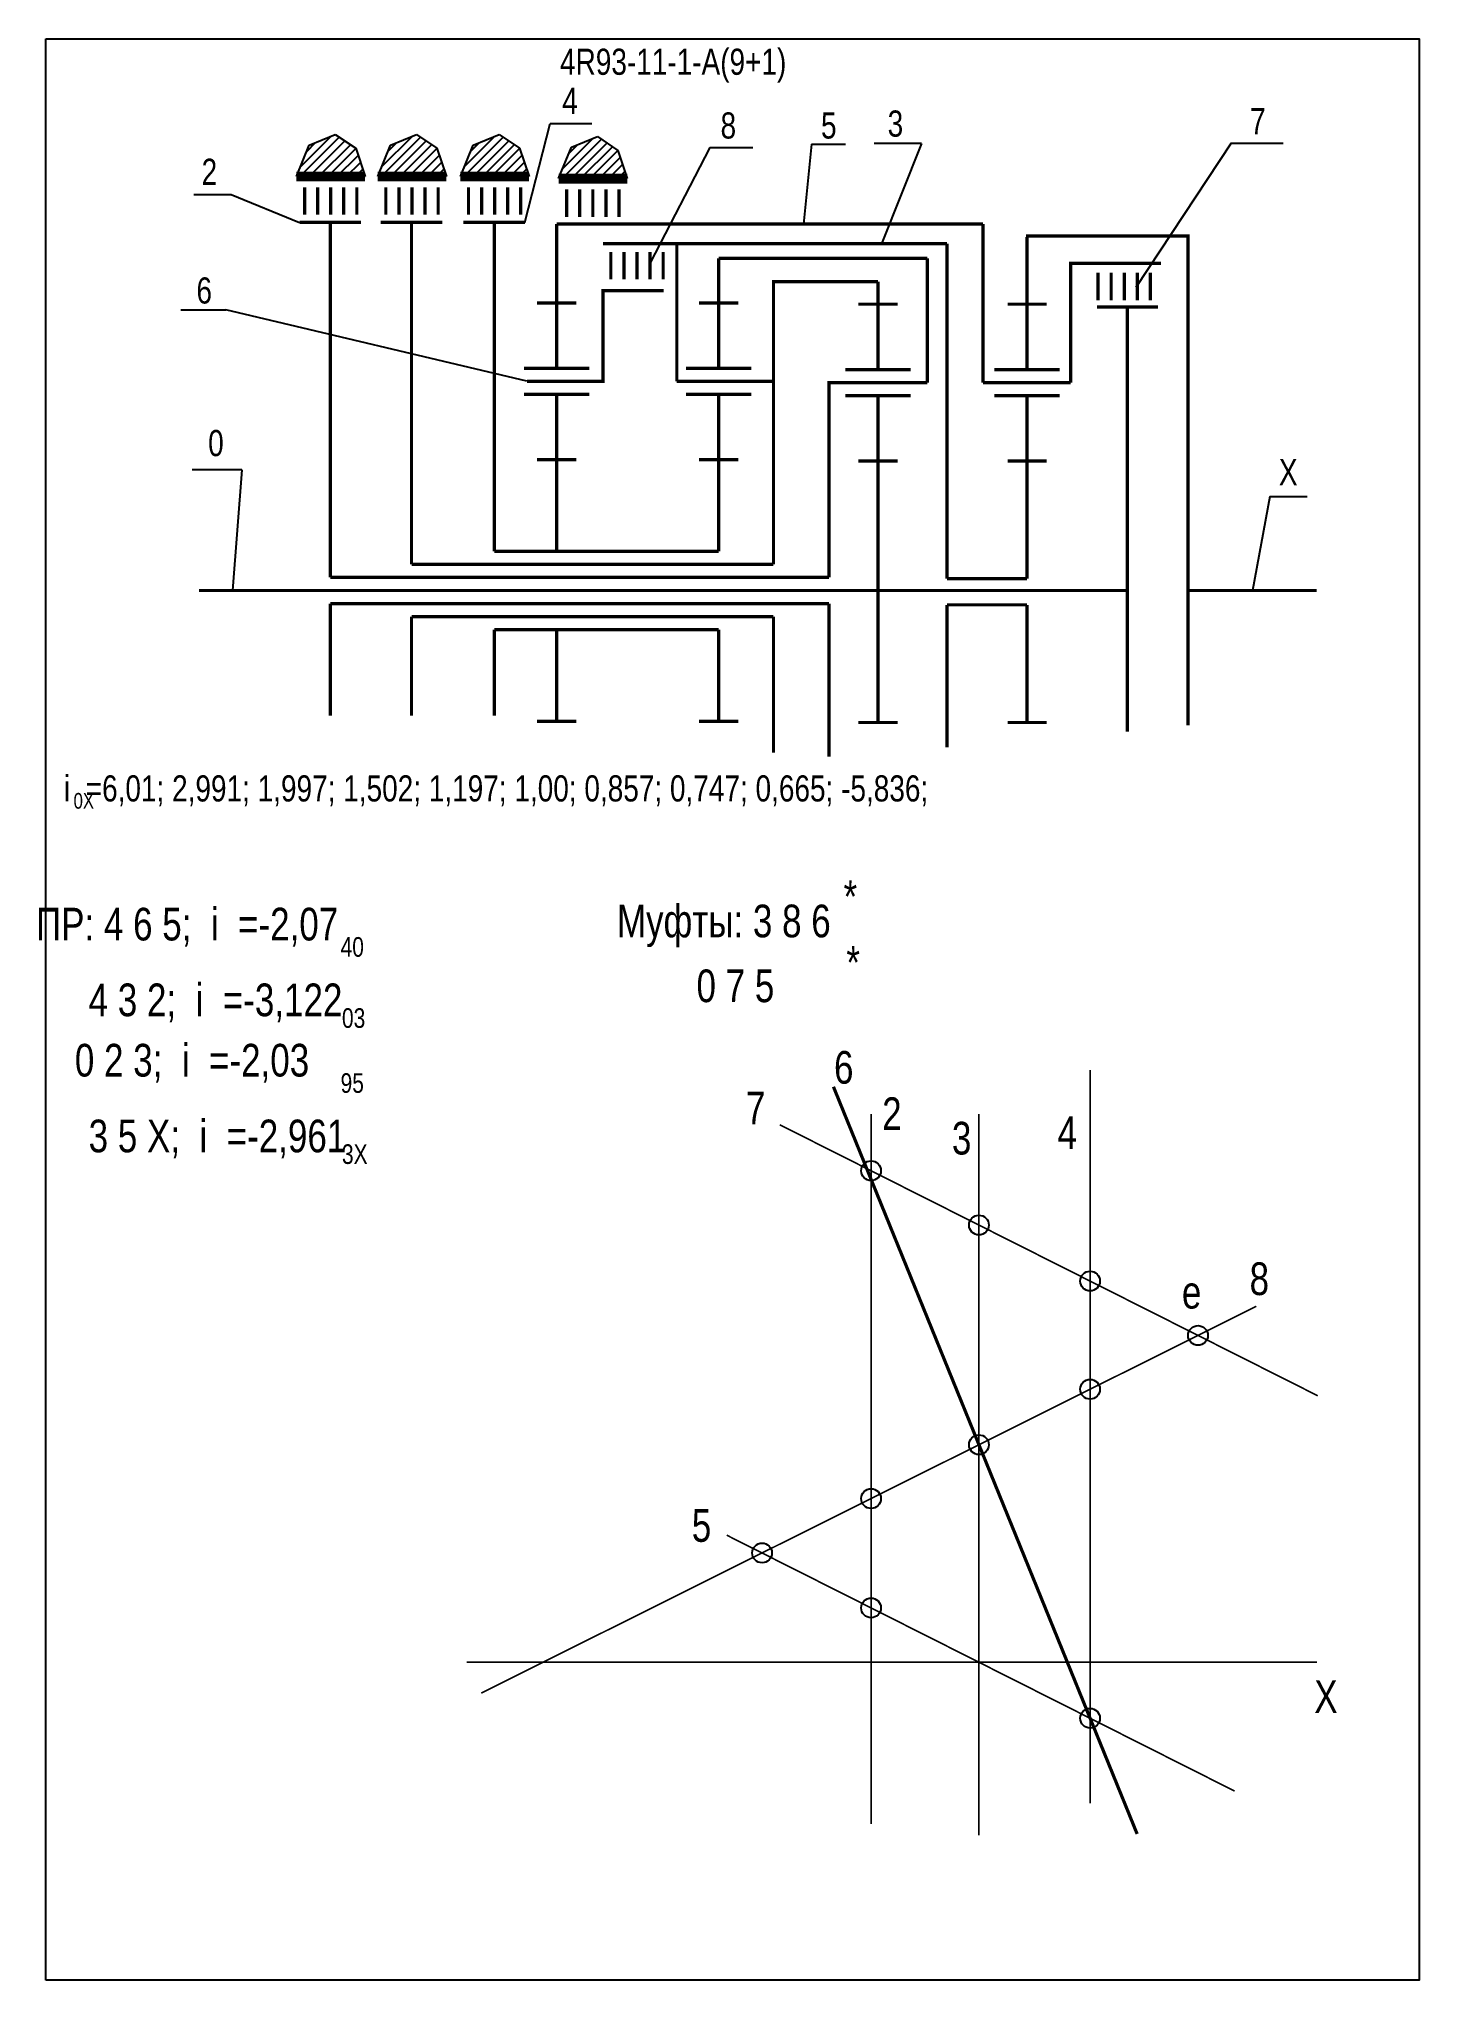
# Model space of a CAD drawing. Extents: x -354 to -142, y 153 to 450.
import ezdxf

# ---------------------------------------------------------------- set-up
doc = ezdxf.new("R2010")
doc.units = 0
doc.header["$LTSCALE"] = 15
doc.linetypes.add('DASHED', pattern=[0.75, 0.5, -0.25])
doc.layers.get('DEFPOINTS').update_dxf_attribs({"linetype": 'CONTINUOUS'})
doc.layers.add('DIM', color=92, linetype='CONTINUOUS')
doc.layers.add('MAIN', color=5, linetype='CONTINUOUS')
doc.styles.add('AMK', font='amk.shx', dxfattribs={"width": 0.8})

msp = doc.modelspace()

# ---------------------------------------------------------------- hatches: boundary and pattern name
at = {"layer": 'DIM'}
h = msp.add_hatch(dxfattribs=at)
h.set_pattern_fill('_USER', color=0, angle=45, style=0, pattern_type=0)
h.set_pattern_definition([(45, (-61.8689, 3.097), (-0.7071068, 0.7071068), [])])
h.paths.add_polyline_path([(-312.16, 433.62), (-314.11, 428.8), (-303.61, 428.8), (-305.06, 433.12), (-308.18, 435.23)])
h = msp.add_hatch(dxfattribs=at)
h.set_pattern_fill('_USER', color=0, angle=45, style=0, pattern_type=0)
h.set_pattern_definition([(45, (-49.4477, 3.097), (-0.7071068, 0.7071068), [])])
h.paths.add_polyline_path([(-299.74, 433.62), (-301.69, 428.8), (-291.19, 428.8), (-292.64, 433.12), (-295.76, 435.23)])
h = msp.add_hatch(dxfattribs=at)
h.set_pattern_fill('_USER', color=0, angle=45, style=0, pattern_type=0)
h.set_pattern_definition([(45, (-36.8054, 3.097), (-0.7071068, 0.7071068), [])])
h.paths.add_polyline_path([(-287.1, 433.62), (-289.05, 428.8), (-278.55, 428.8), (-280, 433.12), (-283.11, 435.23)])
h = msp.add_hatch(dxfattribs=at)
h.set_pattern_fill('_USER', color=0, angle=45, style=0, pattern_type=0)
h.set_pattern_definition([(45, (-21.7848, 2.7792), (-0.7071068, 0.7071068), [])])
h.paths.add_polyline_path([(-272.08, 433.3), (-274.02, 428.48), (-263.53, 428.48), (-264.98, 432.8), (-268.09, 434.92)])

# ---------------------------------------------------------------- linework, layer by layer
at = {"layer": 'DEFPOINTS', "const_width": 0.25}
for points in [[(-192.75, 179.91), (-192.75, 292.12)], [(-226.25, 176.76), (-226.25, 285.4)], [(-209.75, 175), (-209.75, 285.36)], [(-157.93, 242.27), (-240.2, 283.73)], [(-285.87, 196.78), (-167.33, 255.96)], [(-170.64, 181.79), (-248.31, 220.94)], [(-288.07, 201.5), (-158.07, 201.5)]]:
    msp.add_lwpolyline(points, dxfattribs=at)
at = {"layer": 'DEFPOINTS'}
for centre in [(-226.25, 276.7), (-209.75, 268.39), (-192.75, 259.82), (-176.25, 251.5), (-192.75, 243.27), (-209.75, 234.78), (-226.25, 226.54), (-242.92, 218.22), (-226.25, 209.82), (-192.75, 192.94)]:
    msp.add_circle(centre, 1.51, dxfattribs=at)
at = {"layer": 'DIM', "color": 0}
for p, q in [((-279.17, 421.78), (-275.3, 436.91)), ((-275.3, 436.91), (-268.94, 436.91)), ((-312.16, 433.62), (-308.18, 435.23)), ((-308.18, 435.23), (-305.06, 433.12)), ((-299.74, 433.62), (-295.76, 435.23)), ((-295.76, 435.23), (-292.64, 433.12)), ((-287.1, 433.62), (-283.11, 435.23)), ((-283.11, 435.23), (-280, 433.12)), ((-272.08, 433.3), (-268.09, 434.92)), ((-268.09, 434.92), (-264.98, 432.8)), ((-235.36, 433.77), (-236.56, 421.52)), ((-235.36, 433.77), (-230.18, 433.77)), ((-218.52, 433.86), (-225.78, 433.86)), ((-218.52, 433.86), (-224.67, 418.52)), ((-171.18, 433.88), (-185.77, 411.84)), ((-171.18, 433.88), (-163.23, 433.88)), ((-314.11, 428.8), (-312.16, 433.62)), ((-305.06, 433.12), (-303.61, 428.8)), ((-301.69, 428.8), (-299.74, 433.62)), ((-292.64, 433.12), (-291.19, 428.8)), ((-289.05, 428.8), (-287.1, 433.62)), ((-280, 433.12), (-278.55, 428.8)), ((-274.02, 428.48), (-272.08, 433.3)), ((-264.98, 432.8), (-263.53, 428.48)), ((-250.91, 433.22), (-260.04, 415.6)), ((-250.91, 433.22), (-244.35, 433.22)), ((-329.83, 426.05), (-324.09, 426.05)), ((-324.09, 426.05), (-313.64, 421.78)), ((-331.82, 408.43), (-324.91, 408.43)), ((-278.87, 397.47), (-324.91, 408.43)), ((-322.46, 383.95), (-330.06, 383.95)), ((-322.46, 383.95), (-323.89, 365.47)), ((-165.27, 379.85), (-167.92, 365.47)), ((-165.27, 379.85), (-159.54, 379.85))]:
    msp.add_line(p, q, dxfattribs=at)
at = {"layer": 'DIM', "color": 0, "const_width": 0.5}
for points in [[(-308.94, 367.47), (-308.94, 421.78)], [(-296.52, 369.47), (-296.52, 421.78)], [(-283.87, 371.47), (-283.87, 421.78)], [(-209.14, 397.27), (-209.14, 421.52)], [(-202.54, 419.69), (-177.78, 419.69), (-177.78, 344.82)], [(-256.24, 418.52), (-267.25, 418.52)], [(-255.95, 397.47), (-255.95, 418.52)], [(-249.54, 416.29), (-217.63, 416.29)], [(-217.63, 416.29), (-217.63, 397.27)], [(-214.63, 418.52), (-214.63, 367.27)], [(-241.17, 397.47), (-241.17, 412.71), (-225.2, 412.71)], [(-195.71, 397.27), (-195.71, 415.54), (-181.93, 415.54)], [(-269.33, 397.47), (-267.25, 397.47), (-267.25, 411.35), (-257.95, 411.35)], [(-191.7, 408.83), (-182.38, 408.83)], [(-187.04, 408.83), (-187.04, 343.89)], [(-241.17, 397.47), (-241.17, 369.47)], [(-230.34, 397.27), (-232.66, 397.27), (-232.66, 367.47)], [(-283.87, 371.47), (-249.54, 371.47)], [(-296.52, 369.47), (-241.17, 369.47)], [(-329.01, 365.47), (-187.04, 365.47)], [(-308.94, 367.47), (-266.65, 367.47)], [(-274.95, 367.47), (-232.66, 367.47)], [(-214.63, 367.27), (-202.38, 367.27)], [(-177.78, 365.47), (-158.08, 365.47)], [(-308.94, 363.47), (-266.65, 363.47)], [(-308.94, 346.33), (-308.94, 363.47)], [(-274.95, 363.47), (-232.66, 363.47)], [(-232.66, 363.47), (-232.66, 340.06)], [(-214.63, 363.27), (-202.38, 363.27)], [(-214.63, 363.27), (-214.63, 341.46)], [(-296.52, 361.47), (-241.17, 361.47)], [(-296.52, 346.33), (-296.52, 361.47)], [(-283.87, 346.33), (-283.87, 359.47)], [(-283.87, 359.47), (-249.54, 359.47)], [(-241.17, 361.47), (-241.17, 340.65)]]:
    msp.add_lwpolyline(points, dxfattribs=at)
at = {"layer": 'DIM', "color": 0}
for points in [[(-292.23, 367.47, 0.5, 0.5, 0), (-274.33, 367.47, 0.5, 0.5, 0)], [(-292.23, 365.47, 0.5, 0.5, 0), (-274.33, 365.47, 0.5, 0.5, 0)]]:
    msp.add_lwpolyline(points, format="xyseb", dxfattribs=at)
at = {"layer": 'DIM', "color": 0, "linetype": 'DASHED', "const_width": 0.5}
msp.add_lwpolyline([(-185.56, 175.24), (-232, 289.55)], dxfattribs=at)
at = {"layer": 'MAIN'}
for points in [[(-352.43, 152.87), (-352.43, 449.87)], [(-352.43, 449.87), (-142.43, 449.87), (-142.43, 152.87), (-352.43, 152.87)]]:
    msp.add_lwpolyline(points, dxfattribs=at)
at = {"layer": 'MAIN', "color": 0}
for points, const_width in [([(-314.11, 428.8), (-303.61, 428.8)], 1.5), ([(-301.69, 428.8), (-291.19, 428.8)], 1.5), ([(-289.05, 428.8), (-278.55, 428.8)], 1.5), ([(-274.02, 428.48), (-263.53, 428.48)], 1.5), ([(-304.88, 427.15), (-304.88, 422.95)], 0.5), ([(-292.45, 427.15), (-292.45, 422.95)], 0.5), ([(-279.81, 427.15), (-279.81, 422.95)], 0.5), ([(-264.79, 426.83), (-264.79, 422.63)], 0.5), ([(-313.64, 421.78), (-304.23, 421.78)], 0.5), ([(-301.22, 421.78), (-291.81, 421.78)], 0.5), ([(-288.58, 421.78), (-279.17, 421.78)], 0.5), ([(-274.33, 409.47), (-274.33, 421.52)], 0.5), ([(-274.33, 421.52), (-209.14, 421.52)], 0.5), ([(-202.38, 399.27), (-202.38, 419.53)], 0.5), ([(-258.04, 417.27), (-258.04, 413.07)], 0.5), ([(-256.24, 418.52), (-214.63, 418.52)], 0.5), ([(-249.54, 409.47), (-249.54, 416.29)], 0.5), ([(-225.2, 409.27), (-225.2, 412.71)], 0.5), ([(-183.53, 414.08), (-183.53, 409.88)], 0.5), ([(-274.33, 409.47), (-277.33, 409.47)], 0.5), ([(-274.33, 399.47), (-274.33, 409.47)], 0.5), ([(-274.33, 409.47), (-271.33, 409.47)], 0.5), ([(-249.54, 409.47), (-252.54, 409.47)], 0.5), ([(-249.54, 399.47), (-249.54, 409.47)], 0.5), ([(-249.54, 409.47), (-246.54, 409.47)], 0.5), ([(-225.2, 409.27), (-228.2, 409.27)], 0.5), ([(-225.2, 399.27), (-225.2, 409.27)], 0.5), ([(-225.2, 409.27), (-222.2, 409.27)], 0.5), ([(-202.38, 409.27), (-205.38, 409.27)], 0.5), ([(-202.38, 409.27), (-199.38, 409.27)], 0.5), ([(-274.33, 395.47), (-279.33, 395.47)], 0.5), ([(-269.33, 397.47), (-278.87, 397.47)], 0.5), ([(-274.33, 385.47), (-274.33, 395.47), (-269.33, 395.47)], 0.5), ([(-241.17, 397.47), (-255.95, 397.47)], 0.5), ([(-249.54, 395.47), (-254.54, 395.47)], 0.5), ([(-249.54, 385.47), (-249.54, 395.47), (-244.54, 395.47)], 0.5), ([(-217.63, 397.27), (-230.34, 397.27)], 0.5), ([(-225.2, 395.27), (-230.2, 395.27)], 0.5), ([(-225.2, 385.27), (-225.2, 395.27), (-220.2, 395.27)], 0.5), ([(-195.71, 397.27), (-209.14, 397.27)], 0.5), ([(-202.38, 395.27), (-207.38, 395.27)], 0.5), ([(-202.38, 385.27), (-202.38, 395.27), (-197.38, 395.27)], 0.5), ([(-274.33, 385.47), (-277.33, 385.47)], 0.5), ([(-274.33, 371.47), (-274.33, 385.47)], 0.5), ([(-274.33, 385.47), (-271.33, 385.47)], 0.5), ([(-249.54, 385.47), (-252.54, 385.47)], 0.5), ([(-249.54, 371.47), (-249.54, 385.47)], 0.5), ([(-249.54, 385.47), (-246.54, 385.47)], 0.5), ([(-225.2, 385.27), (-228.2, 385.27)], 0.5), ([(-225.2, 365.47), (-225.2, 385.27)], 0.5), ([(-225.2, 385.27), (-222.2, 385.27)], 0.5), ([(-202.38, 385.27), (-205.38, 385.27)], 0.5), ([(-202.38, 367.27), (-202.38, 385.27)], 0.5), ([(-202.38, 385.27), (-199.38, 385.27)], 0.5), ([(-225.2, 365.47), (-225.2, 345.27)], 0.5), ([(-202.38, 363.27), (-202.38, 345.27)], 0.5), ([(-274.33, 359.47), (-274.33, 345.47)], 0.5), ([(-249.54, 359.47), (-249.54, 345.47)], 0.5), ([(-274.33, 345.47), (-277.33, 345.47)], 0.5), ([(-274.33, 345.47), (-271.33, 345.47)], 0.5), ([(-249.54, 345.47), (-252.54, 345.47)], 0.5), ([(-249.54, 345.47), (-246.54, 345.47)], 0.5), ([(-225.2, 345.27), (-228.2, 345.27)], 0.5), ([(-225.2, 345.27), (-222.2, 345.27)], 0.5), ([(-202.38, 345.27), (-205.38, 345.27)], 0.5), ([(-202.38, 345.27), (-199.38, 345.27)], 0.5)]:
    msp.add_lwpolyline(points, dxfattribs=dict(at, const_width=const_width))
for points in [[(-312.88, 427.15, 0.5, 0.5, 0), (-312.88, 422.95, 0.5, 0.5, 0)], [(-310.88, 427.15, 0.5, 0.5, 0), (-310.88, 422.95, 0.5, 0.5, 0)], [(-308.88, 427.15, 0.5, 0.5, 0), (-308.88, 422.95, 0.5, 0.5, 0)], [(-306.88, 427.15, 0.5, 0.5, 0), (-306.88, 422.95, 0.5, 0.5, 0)], [(-300.45, 427.15, 0.5, 0.5, 0), (-300.45, 422.95, 0.5, 0.5, 0)], [(-298.45, 427.15, 0.5, 0.5, 0), (-298.45, 422.95, 0.5, 0.5, 0)], [(-296.45, 427.15, 0.5, 0.5, 0), (-296.45, 422.95, 0.5, 0.5, 0)], [(-294.45, 427.15, 0.5, 0.5, 0), (-294.45, 422.95, 0.5, 0.5, 0)], [(-287.81, 427.15, 0.5, 0.5, 0), (-287.81, 422.95, 0.5, 0.5, 0)], [(-285.81, 427.15, 0.5, 0.5, 0), (-285.81, 422.95, 0.5, 0.5, 0)], [(-283.81, 427.15, 0.5, 0.5, 0), (-283.81, 422.95, 0.5, 0.5, 0)], [(-281.81, 427.15, 0.5, 0.5, 0), (-281.81, 422.95, 0.5, 0.5, 0)], [(-272.79, 426.83, 0.5, 0.5, 0), (-272.79, 422.63, 0.5, 0.5, 0)], [(-270.79, 426.83, 0.5, 0.5, 0), (-270.79, 422.63, 0.5, 0.5, 0)], [(-268.79, 426.83, 0.5, 0.5, 0), (-268.79, 422.63, 0.5, 0.5, 0)], [(-266.79, 426.83, 0.5, 0.5, 0), (-266.79, 422.63, 0.5, 0.5, 0)], [(-266.04, 417.27, 0.5, 0.5, 0), (-266.04, 413.07, 0.5, 0.5, 0)], [(-264.04, 417.27, 0.5, 0.5, 0), (-264.04, 413.07, 0.5, 0.5, 0)], [(-262.04, 417.27, 0.5, 0.5, 0), (-262.04, 413.07, 0.5, 0.5, 0)], [(-260.04, 417.27, 0.5, 0.5, 0), (-260.04, 413.07, 0.5, 0.5, 0)], [(-191.53, 414.08, 0.5, 0.5, 0), (-191.53, 409.88, 0.5, 0.5, 0)], [(-189.53, 414.08, 0.5, 0.5, 0), (-189.53, 409.88, 0.5, 0.5, 0)], [(-187.53, 414.08, 0.5, 0.5, 0), (-187.53, 409.88, 0.5, 0.5, 0)], [(-185.53, 414.08, 0.5, 0.5, 0), (-185.53, 409.88, 0.5, 0.5, 0)], [(-269.33, 399.47, 0.5, 0.5, 0), (-279.33, 399.47, 0.5, 0.5, 0)], [(-244.54, 399.47, 0.5, 0.5, 0), (-254.54, 399.47, 0.5, 0.5, 0)], [(-220.2, 399.27, 0.5, 0.5, 0), (-230.2, 399.27, 0.5, 0.5, 0)], [(-197.38, 399.27, 0.5, 0.5, 0), (-207.38, 399.27, 0.5, 0.5, 0)]]:
    msp.add_lwpolyline(points, format="xyseb", dxfattribs=at)

# ---------------------------------------------------------------- texts
at = {"layer": 'DIM', "color": 0, "style": 'AMK', "width": 0.8}
for s, height, p in [('4R93-11-1-A(9+1)', 4, (-273.81, 444.36)), ('4', 4, (-273.48, 438.37)), ('8', 4, (-249.26, 434.61)), ('5', 4, (-233.9, 434.61)), ('3', 4, (-223.71, 434.9)), ('7', 4, (-168.29, 435.26)), ('6', 4, (-329.41, 409.37)), ('0', 4, (-327.62, 386.02)), ('X', 4, (-163.88, 381.57)), ('i  =6,01; 2,991; 1,997; 1,502; 1,197; 1,00; 0,857; 0,747; 0,665; -5,836; ', 4, (-349.67, 333.19)), ('0X', 2.4, (-348.2, 332.09)), ('*', 5, (-230.45, 316.14)), (' ПР: 4 6 5;  i  =-2,07', 5, (-355.43, 311.93)), ('Муфты: 3 8 6', 5, (-265.11, 312.41)), ('40', 3, (-307.37, 309.44)), ('*', 5, (-230.02, 306.06)), ('       0 7 5', 5, (-263.34, 302.49)), ('    4 3 2;  i  =-3,122', 5, (-351.84, 300.34)), ('03', 3, (-307.16, 298.56)), ('     0 2 3;  i  =-2,03', 5, (-355.43, 291.11)), ('6', 5, (-231.91, 290.02)), ('95', 3, (-307.37, 288.62)), ('7', 5, (-245.38, 283.79)), ('2', 5, (-224.55, 282.93)), ('    3 5 X;  i  =-2,961', 5, (-351.84, 279.52)), ('3', 5, (-213.88, 279.18)), ('4', 5, (-197.74, 280.01)), ('3X', 3, (-307.16, 277.74)), ('8', 5, (-168.36, 257.68)), ('e', 5, (-178.71, 255.61)), ('5', 5, (-253.66, 219.93)), ('X', 5, (-158.47, 193.75))]:
    msp.add_text(s, height=height, dxfattribs=at).set_placement(p)
at = {"layer": 'DIM', "color": 0, "linetype": 'DASHED', "style": 'AMK', "width": 0.8}
msp.add_text('2', height=4, dxfattribs=at).set_placement((-328.62, 427.52))

doc.saveas('drawing.dxf')
